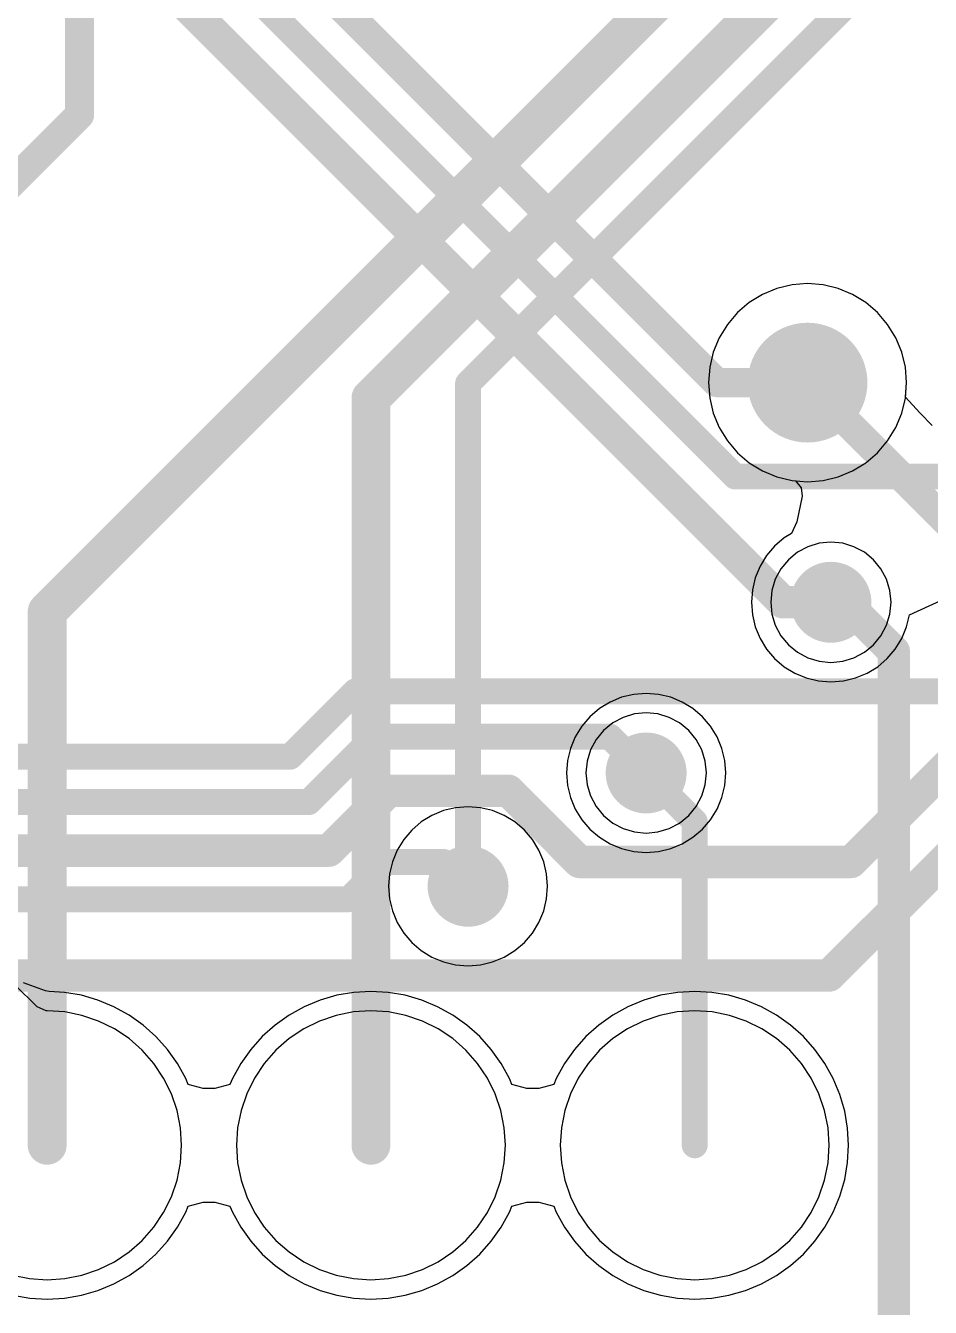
# Model space of a CAD drawing. Header units: millimetres. Extents: x 5.97 to 14.78, y 3.86 to 11.35.
# Drawn here: x 9.6184 to 9.8978, y 7.3299 to 7.7258 of the extents above; entities that cross this region are included whole.
import ezdxf

# ---------------------------------------------------------------- set-up
doc = ezdxf.new("R2010")
doc.units = ezdxf.units.MM
doc.header["$MEASUREMENT"] = 0
for name, color, linetype in [('BottomLayer', 5, 'Continuous'), ('MidLayer1', 16, 'Continuous'), ('MidLayer2', 76, 'Continuous'), ('MultiLayer', 9, 'Continuous'), ('TopLayer', 1, 'Continuous')]:
    doc.layers.add(name, color=color, linetype=linetype)

msp = doc.modelspace()

# ---------------------------------------------------------------- linework, layer by layer
at = {"layer": 'BottomLayer'}
for points, const_width in [([(9.60902, 7.79101), (9.85231, 7.54772)], 0.01), ([(9.66302, 7.78438), (9.83184, 7.61556)], 0.009), ([(9.64245, 7.78161), (9.8375, 7.58656)], 0.008), ([(9.87326, 7.4675), (10.1265, 7.72074)], 0.01), ([(9.86648, 7.43243), (10.1465, 7.71246)], 0.01), ([(9.83184, 7.61556), (9.85984, 7.61556)], 0.009), ([(9.8375, 7.58656), (9.92247, 7.58656)], 0.008), ([(9.85231, 7.54772), (9.86707, 7.54772)], 0.01), ([(9.7, 7.5), (9.72022, 7.52022)], 0.008), ([(9.72022, 7.52022), (9.90194, 7.52022)], 0.008), ([(9.7058, 7.486), (9.72602, 7.50622)], 0.008), ([(9.72602, 7.50622), (9.79878, 7.50622)], 0.008), ([(9.79878, 7.50622), (9.81, 7.495)], 0.008), ([(9.61083, 7.5), (9.7, 7.5)], 0.008), ([(9.71201, 7.471), (9.73053, 7.48952)], 0.01), ([(9.73053, 7.48952), (9.76742, 7.48952)], 0.01), ([(9.76742, 7.48952), (9.78943, 7.4675)], 0.01), ([(9.60503, 7.486), (9.7058, 7.486)], 0.008), ([(9.59882, 7.471), (9.71201, 7.471)], 0.01), ([(9.71823, 7.456), (9.72973, 7.4675)], 0.008), ([(9.72973, 7.4675), (9.7475, 7.4675)], 0.008), ([(9.7475, 7.4675), (9.755, 7.46)], 0.008), ([(9.78943, 7.4675), (9.87326, 7.4675)], 0.01), ([(9.59261, 7.456), (9.71823, 7.456)], 0.008), ([(9.58316, 7.43243), (9.86648, 7.43243)], 0.01)]:
    msp.add_lwpolyline(points, dxfattribs=dict(at, const_width=const_width))
for points, const_width in [([(9.85359, 7.61556, 1), (9.86609, 7.61556, 1)], 0.0125), ([(9.82959, 7.61556, 1), (9.83409, 7.61556, 1)], 0.0045), ([(9.82959, 7.61556, 1), (9.83409, 7.61556, 1)], 0.0045), ([(9.85759, 7.61556, 1), (9.86209, 7.61556, 1)], 0.0045), ([(9.8355, 7.58656, 1), (9.8395, 7.58656, 1)], 0.004), ([(9.8355, 7.58656, 1), (9.8395, 7.58656, 1)], 0.004), ([(9.86082, 7.54772, 1), (9.87332, 7.54772, 1)], 0.0125), ([(9.84981, 7.54772, 1), (9.85481, 7.54772, 1)], 0.005), ([(9.84981, 7.54772, 1), (9.85481, 7.54772, 1)], 0.005), ([(9.86457, 7.54772, 1), (9.86957, 7.54772, 1)], 0.005), ([(9.71822, 7.52022, 1), (9.72222, 7.52022, 1)], 0.004), ([(9.71822, 7.52022, 1), (9.72222, 7.52022, 1)], 0.004), ([(9.72402, 7.50622, 1), (9.72802, 7.50622, 1)], 0.004), ([(9.72402, 7.50622, 1), (9.72802, 7.50622, 1)], 0.004), ([(9.79678, 7.50622, 1), (9.80078, 7.50622, 1)], 0.004), ([(9.79678, 7.50622, 1), (9.80078, 7.50622, 1)], 0.004), ([(9.80375, 7.495, 1), (9.81625, 7.495, 1)], 0.0125), ([(9.698, 7.5, 1), (9.702, 7.5, 1)], 0.004), ([(9.698, 7.5, 1), (9.702, 7.5, 1)], 0.004), ([(9.808, 7.495, 1), (9.812, 7.495, 1)], 0.004), ([(9.72803, 7.48952, 1), (9.73303, 7.48952, 1)], 0.005), ([(9.72803, 7.48952, 1), (9.73303, 7.48952, 1)], 0.005), ([(9.76492, 7.48952, 1), (9.76992, 7.48952, 1)], 0.005), ([(9.76492, 7.48952, 1), (9.76992, 7.48952, 1)], 0.005), ([(9.7038, 7.486, 1), (9.7078, 7.486, 1)], 0.004), ([(9.7038, 7.486, 1), (9.7078, 7.486, 1)], 0.004), ([(9.70951, 7.471, 1), (9.71451, 7.471, 1)], 0.005), ([(9.70951, 7.471, 1), (9.71451, 7.471, 1)], 0.005), ([(9.72773, 7.4675, 1), (9.73173, 7.4675, 1)], 0.004), ([(9.72773, 7.4675, 1), (9.73173, 7.4675, 1)], 0.004), ([(9.74875, 7.46, 1), (9.76125, 7.46, 1)], 0.0125), ([(9.7455, 7.4675, 1), (9.7495, 7.4675, 1)], 0.004), ([(9.7455, 7.4675, 1), (9.7495, 7.4675, 1)], 0.004), ([(9.78693, 7.4675, 1), (9.79193, 7.4675, 1)], 0.005), ([(9.78693, 7.4675, 1), (9.79193, 7.4675, 1)], 0.005), ([(9.87076, 7.4675, 1), (9.87576, 7.4675, 1)], 0.005), ([(9.87076, 7.4675, 1), (9.87576, 7.4675, 1)], 0.005), ([(9.753, 7.46, 1), (9.757, 7.46, 1)], 0.004), ([(9.71623, 7.456, 1), (9.72023, 7.456, 1)], 0.004), ([(9.71623, 7.456, 1), (9.72023, 7.456, 1)], 0.004), ([(9.86398, 7.43243, 1), (9.86898, 7.43243, 1)], 0.005), ([(9.86398, 7.43243, 1), (9.86898, 7.43243, 1)], 0.005)]:
    msp.add_lwpolyline(points, format="xyb", close=True, dxfattribs=dict(at, const_width=const_width))
at = {"layer": 'MidLayer1'}
for p, q in [((9.85505, 7.64578), (9.85039, 7.64466)), ((9.85984, 7.64616), (9.85505, 7.64578)), ((9.86463, 7.64578), (9.85984, 7.64616)), ((9.86929, 7.64466), (9.86463, 7.64578)), ((9.84595, 7.64282), (9.84186, 7.64031)), ((9.85039, 7.64466), (9.84595, 7.64282)), ((9.87373, 7.64282), (9.86929, 7.64466)), ((9.87782, 7.64031), (9.87373, 7.64282)), ((9.83821, 7.6372), (9.83509, 7.63355)), ((9.84186, 7.64031), (9.83821, 7.6372)), ((9.88147, 7.6372), (9.87782, 7.64031)), ((9.88459, 7.63355), (9.88147, 7.6372)), ((9.83509, 7.63355), (9.83258, 7.62945)), ((9.8871, 7.62945), (9.88459, 7.63355)), ((9.83258, 7.62945), (9.83074, 7.62502)), ((9.88894, 7.62502), (9.8871, 7.62945)), ((9.83074, 7.62502), (9.82962, 7.62035)), ((9.89006, 7.62035), (9.88894, 7.62502)), ((9.82962, 7.62035), (9.82925, 7.61556)), ((9.89043, 7.61556), (9.89006, 7.62035)), ((9.82925, 7.61556), (9.82962, 7.61078)), ((9.89006, 7.61078), (9.89043, 7.61556)), ((9.82962, 7.61078), (9.83074, 7.60611)), ((9.88894, 7.60611), (9.89006, 7.61078)), ((9.83074, 7.60611), (9.83258, 7.60167)), ((9.8871, 7.60167), (9.88894, 7.60611)), ((9.83258, 7.60167), (9.83509, 7.59758)), ((9.88459, 7.59758), (9.8871, 7.60167)), ((9.83509, 7.59758), (9.83821, 7.59393)), ((9.88147, 7.59393), (9.88459, 7.59758)), ((9.83821, 7.59393), (9.84186, 7.59081)), ((9.87782, 7.59081), (9.88147, 7.59393)), ((9.84186, 7.59081), (9.84595, 7.5883)), ((9.87373, 7.5883), (9.87782, 7.59081)), ((9.84595, 7.5883), (9.85039, 7.58647)), ((9.85039, 7.58647), (9.85505, 7.58535)), ((9.85505, 7.58535), (9.85984, 7.58497)), ((9.85984, 7.58497), (9.86463, 7.58535)), ((9.86463, 7.58535), (9.86929, 7.58647)), ((9.86929, 7.58647), (9.87373, 7.5883)), ((9.86344, 7.56595), (9.85995, 7.56489)), ((9.86707, 7.56631), (9.86344, 7.56595)), ((9.8707, 7.56595), (9.86707, 7.56631)), ((9.87418, 7.56489), (9.8707, 7.56595)), ((9.85674, 7.56317), (9.85392, 7.56086)), ((9.85995, 7.56489), (9.85674, 7.56317)), ((9.8774, 7.56317), (9.87418, 7.56489)), ((9.88021, 7.56086), (9.8774, 7.56317)), ((9.85161, 7.55804), (9.84989, 7.55483)), ((9.85392, 7.56086), (9.85161, 7.55804)), ((9.88253, 7.55804), (9.88021, 7.56086)), ((9.88424, 7.55483), (9.88253, 7.55804)), ((9.84989, 7.55483), (9.84884, 7.55134)), ((9.8853, 7.55134), (9.88424, 7.55483)), ((9.84884, 7.55134), (9.84848, 7.54772)), ((9.88566, 7.54772), (9.8853, 7.55134)), ((9.84848, 7.54772), (9.84884, 7.54409)), ((9.8853, 7.54409), (9.88566, 7.54772)), ((9.84884, 7.54409), (9.84989, 7.5406)), ((9.88424, 7.5406), (9.8853, 7.54409)), ((9.84989, 7.5406), (9.85161, 7.53739)), ((9.88253, 7.53739), (9.88424, 7.5406)), ((9.85161, 7.53739), (9.85392, 7.53457)), ((9.85392, 7.53457), (9.85674, 7.53226)), ((9.8774, 7.53226), (9.88021, 7.53457)), ((9.88021, 7.53457), (9.88253, 7.53739)), ((9.85674, 7.53226), (9.85995, 7.53054)), ((9.85995, 7.53054), (9.86344, 7.52948)), ((9.8707, 7.52948), (9.87418, 7.53054)), ((9.87418, 7.53054), (9.8774, 7.53226)), ((9.86344, 7.52948), (9.86707, 7.52913)), ((9.86707, 7.52913), (9.8707, 7.52948)), ((9.79967, 7.51046), (9.79686, 7.50814)), ((9.80289, 7.51217), (9.79967, 7.51046)), ((9.80637, 7.51323), (9.80289, 7.51217)), ((9.81, 7.51359), (9.80637, 7.51323)), ((9.81363, 7.51323), (9.81, 7.51359)), ((9.81711, 7.51217), (9.81363, 7.51323)), ((9.82033, 7.51046), (9.81711, 7.51217)), ((9.82314, 7.50814), (9.82033, 7.51046)), ((9.79686, 7.50814), (9.79454, 7.50533)), ((9.82546, 7.50533), (9.82314, 7.50814)), ((9.79454, 7.50533), (9.79283, 7.50211)), ((9.82717, 7.50211), (9.82546, 7.50533)), ((9.79177, 7.49863), (9.79141, 7.495)), ((9.79283, 7.50211), (9.79177, 7.49863)), ((9.82823, 7.49863), (9.82717, 7.50211)), ((9.82859, 7.495), (9.82823, 7.49863)), ((9.79141, 7.495), (9.79177, 7.49137)), ((9.82823, 7.49137), (9.82859, 7.495)), ((9.79177, 7.49137), (9.79283, 7.48789)), ((9.82717, 7.48789), (9.82823, 7.49137)), ((9.79283, 7.48789), (9.79454, 7.48467)), ((9.82546, 7.48467), (9.82717, 7.48789)), ((9.74741, 7.48337), (9.74384, 7.4819)), ((9.75116, 7.48427), (9.74741, 7.48337)), ((9.755, 7.48458), (9.75116, 7.48427)), ((9.75884, 7.48427), (9.755, 7.48458)), ((9.76259, 7.48337), (9.75884, 7.48427)), ((9.76616, 7.4819), (9.76259, 7.48337)), ((9.79454, 7.48467), (9.79686, 7.48186)), ((9.82314, 7.48186), (9.82546, 7.48467)), ((9.74055, 7.47988), (9.73762, 7.47738)), ((9.74384, 7.4819), (9.74055, 7.47988)), ((9.76945, 7.47988), (9.76616, 7.4819)), ((9.77238, 7.47738), (9.76945, 7.47988)), ((9.79686, 7.48186), (9.79967, 7.47954)), ((9.79967, 7.47954), (9.80289, 7.47783)), ((9.81711, 7.47783), (9.82033, 7.47954)), ((9.82033, 7.47954), (9.82314, 7.48186)), ((9.73512, 7.47445), (9.7331, 7.47116)), ((9.73762, 7.47738), (9.73512, 7.47445)), ((9.77488, 7.47445), (9.77238, 7.47738)), ((9.7769, 7.47116), (9.77488, 7.47445)), ((9.80289, 7.47783), (9.80637, 7.47677)), ((9.80637, 7.47677), (9.81, 7.47641)), ((9.81, 7.47641), (9.81363, 7.47677)), ((9.81363, 7.47677), (9.81711, 7.47783)), ((9.7331, 7.47116), (9.73163, 7.46759)), ((9.77837, 7.46759), (9.7769, 7.47116)), ((9.73163, 7.46759), (9.73073, 7.46384)), ((9.77927, 7.46384), (9.77837, 7.46759)), ((9.73073, 7.46384), (9.73042, 7.46)), ((9.77958, 7.46), (9.77927, 7.46384)), ((9.73042, 7.46), (9.73073, 7.45616)), ((9.77927, 7.45616), (9.77958, 7.46)), ((9.73073, 7.45616), (9.73163, 7.45241)), ((9.77837, 7.45241), (9.77927, 7.45616)), ((9.73163, 7.45241), (9.7331, 7.44884)), ((9.7769, 7.44884), (9.77837, 7.45241)), ((9.7331, 7.44884), (9.73512, 7.44555)), ((9.77488, 7.44555), (9.7769, 7.44884)), ((9.73512, 7.44555), (9.73762, 7.44262)), ((9.77238, 7.44262), (9.77488, 7.44555)), ((9.73762, 7.44262), (9.74055, 7.44012)), ((9.74055, 7.44012), (9.74384, 7.4381)), ((9.76616, 7.4381), (9.76945, 7.44012)), ((9.76945, 7.44012), (9.77238, 7.44262)), ((9.74384, 7.4381), (9.74741, 7.43663)), ((9.74741, 7.43663), (9.75116, 7.43573)), ((9.75116, 7.43573), (9.755, 7.43542)), ((9.755, 7.43542), (9.75884, 7.43573)), ((9.75884, 7.43573), (9.76259, 7.43663)), ((9.76259, 7.43663), (9.76616, 7.4381)), ((9.62195, 7.42276), (9.61506, 7.42954)), ((9.62465, 7.4215), (9.62195, 7.42276)), ((9.625, 7.42152), (9.62465, 7.4215)), ((9.63042, 7.42117), (9.625, 7.42152)), ((9.63575, 7.42011), (9.63042, 7.42117)), ((9.64089, 7.41836), (9.63575, 7.42011)), ((9.71425, 7.42011), (9.70911, 7.41836)), ((9.71958, 7.42117), (9.71425, 7.42011)), ((9.725, 7.42152), (9.71958, 7.42117)), ((9.73042, 7.42117), (9.725, 7.42152)), ((9.73575, 7.42011), (9.73042, 7.42117)), ((9.74089, 7.41836), (9.73575, 7.42011)), ((9.81425, 7.42011), (9.80911, 7.41836)), ((9.81958, 7.42117), (9.81425, 7.42011)), ((9.825, 7.42152), (9.81958, 7.42117)), ((9.83042, 7.42117), (9.825, 7.42152)), ((9.83575, 7.42011), (9.83042, 7.42117)), ((9.84089, 7.41836), (9.83575, 7.42011)), ((9.64576, 7.41596), (9.64089, 7.41836)), ((9.65028, 7.41294), (9.64576, 7.41596)), ((9.70424, 7.41596), (9.69972, 7.41294)), ((9.70911, 7.41836), (9.70424, 7.41596)), ((9.74576, 7.41596), (9.74089, 7.41836)), ((9.75028, 7.41294), (9.74576, 7.41596)), ((9.80424, 7.41596), (9.79972, 7.41294)), ((9.80911, 7.41836), (9.80424, 7.41596)), ((9.84576, 7.41596), (9.84089, 7.41836)), ((9.85028, 7.41294), (9.84576, 7.41596)), ((9.65436, 7.40936), (9.65028, 7.41294)), ((9.69972, 7.41294), (9.69564, 7.40936)), ((9.75436, 7.40936), (9.75028, 7.41294)), ((9.79972, 7.41294), (9.79564, 7.40936)), ((9.85436, 7.40936), (9.85028, 7.41294)), ((9.65794, 7.40528), (9.65436, 7.40936)), ((9.69564, 7.40936), (9.69206, 7.40528)), ((9.75794, 7.40528), (9.75436, 7.40936)), ((9.79564, 7.40936), (9.79206, 7.40528)), ((9.85794, 7.40528), (9.85436, 7.40936)), ((9.66096, 7.40076), (9.65794, 7.40528)), ((9.69206, 7.40528), (9.68904, 7.40076)), ((9.76096, 7.40076), (9.75794, 7.40528)), ((9.79206, 7.40528), (9.78904, 7.40076)), ((9.86096, 7.40076), (9.85794, 7.40528)), ((9.66336, 7.39589), (9.66096, 7.40076)), ((9.68904, 7.40076), (9.68664, 7.39589)), ((9.76336, 7.39589), (9.76096, 7.40076)), ((9.78904, 7.40076), (9.78664, 7.39589)), ((9.86336, 7.39589), (9.86096, 7.40076)), ((9.66511, 7.39075), (9.66336, 7.39589)), ((9.68664, 7.39589), (9.68489, 7.39075)), ((9.76511, 7.39075), (9.76336, 7.39589)), ((9.78664, 7.39589), (9.78489, 7.39075)), ((9.86511, 7.39075), (9.86336, 7.39589)), ((9.66617, 7.38542), (9.66511, 7.39075)), ((9.68489, 7.39075), (9.68383, 7.38542)), ((9.76617, 7.38542), (9.76511, 7.39075)), ((9.78489, 7.39075), (9.78383, 7.38542)), ((9.86617, 7.38542), (9.86511, 7.39075)), ((9.66652, 7.38), (9.66617, 7.38542)), ((9.68383, 7.38542), (9.68348, 7.38)), ((9.76652, 7.38), (9.76617, 7.38542)), ((9.78383, 7.38542), (9.78348, 7.38)), ((9.86652, 7.38), (9.86617, 7.38542)), ((9.66617, 7.37458), (9.66652, 7.38)), ((9.68348, 7.38), (9.68383, 7.37458)), ((9.76617, 7.37458), (9.76652, 7.38)), ((9.78348, 7.38), (9.78383, 7.37458)), ((9.86617, 7.37458), (9.86652, 7.38)), ((9.66511, 7.36925), (9.66617, 7.37458)), ((9.68383, 7.37458), (9.68489, 7.36925)), ((9.76511, 7.36925), (9.76617, 7.37458)), ((9.78383, 7.37458), (9.78489, 7.36925)), ((9.86511, 7.36925), (9.86617, 7.37458)), ((9.66336, 7.36411), (9.66511, 7.36925)), ((9.68489, 7.36925), (9.68664, 7.36411)), ((9.76336, 7.36411), (9.76511, 7.36925)), ((9.78489, 7.36925), (9.78664, 7.36411)), ((9.86336, 7.36411), (9.86511, 7.36925)), ((9.66096, 7.35924), (9.66336, 7.36411)), ((9.68664, 7.36411), (9.68904, 7.35924)), ((9.76096, 7.35924), (9.76336, 7.36411)), ((9.78664, 7.36411), (9.78904, 7.35924)), ((9.86096, 7.35924), (9.86336, 7.36411)), ((9.65794, 7.35472), (9.66096, 7.35924)), ((9.68904, 7.35924), (9.69206, 7.35472)), ((9.75794, 7.35472), (9.76096, 7.35924)), ((9.78904, 7.35924), (9.79206, 7.35472)), ((9.85794, 7.35472), (9.86096, 7.35924)), ((9.65436, 7.35064), (9.65794, 7.35472)), ((9.69206, 7.35472), (9.69564, 7.35064)), ((9.75436, 7.35064), (9.75794, 7.35472)), ((9.79206, 7.35472), (9.79564, 7.35064)), ((9.85436, 7.35064), (9.85794, 7.35472)), ((9.65028, 7.34706), (9.65436, 7.35064)), ((9.69564, 7.35064), (9.69972, 7.34706)), ((9.75028, 7.34706), (9.75436, 7.35064)), ((9.79564, 7.35064), (9.79972, 7.34706)), ((9.85028, 7.34706), (9.85436, 7.35064)), ((9.64089, 7.34164), (9.64576, 7.34404)), ((9.64576, 7.34404), (9.65028, 7.34706)), ((9.69972, 7.34706), (9.70424, 7.34404)), ((9.70424, 7.34404), (9.70911, 7.34164)), ((9.74089, 7.34164), (9.74576, 7.34404)), ((9.74576, 7.34404), (9.75028, 7.34706)), ((9.79972, 7.34706), (9.80424, 7.34404)), ((9.80424, 7.34404), (9.80911, 7.34164)), ((9.84089, 7.34164), (9.84576, 7.34404)), ((9.84576, 7.34404), (9.85028, 7.34706)), ((9.61425, 7.33989), (9.61958, 7.33883)), ((9.63042, 7.33883), (9.63575, 7.33989)), ((9.63575, 7.33989), (9.64089, 7.34164)), ((9.70911, 7.34164), (9.71425, 7.33989)), ((9.71425, 7.33989), (9.71958, 7.33883)), ((9.73042, 7.33883), (9.73575, 7.33989)), ((9.73575, 7.33989), (9.74089, 7.34164)), ((9.80911, 7.34164), (9.81425, 7.33989)), ((9.81425, 7.33989), (9.81958, 7.33883)), ((9.83042, 7.33883), (9.83575, 7.33989)), ((9.83575, 7.33989), (9.84089, 7.34164)), ((9.61958, 7.33883), (9.625, 7.33848)), ((9.625, 7.33848), (9.63042, 7.33883)), ((9.71958, 7.33883), (9.725, 7.33848)), ((9.725, 7.33848), (9.73042, 7.33883)), ((9.81958, 7.33883), (9.825, 7.33848)), ((9.825, 7.33848), (9.83042, 7.33883))]:
    msp.add_line(p, q, dxfattribs=at)
for points, const_width in [([(9.85059, 7.61556, 1), (9.86909, 7.61556, 1)], 0.0185), ([(9.86082, 7.54772, 1), (9.87332, 7.54772, 1)], 0.0125), ([(9.80375, 7.495, 1), (9.81625, 7.495, 1)], 0.0125), ([(9.74875, 7.46, 1), (9.76125, 7.46, 1)], 0.0125)]:
    msp.add_lwpolyline(points, format="xyb", close=True, dxfattribs=dict(at, const_width=const_width))
at = {"layer": 'MidLayer2'}
for p, q in [((9.85505, 7.64578), (9.85039, 7.64466)), ((9.85984, 7.64616), (9.85505, 7.64578)), ((9.86463, 7.64578), (9.85984, 7.64616)), ((9.86929, 7.64466), (9.86463, 7.64578)), ((9.84595, 7.64282), (9.84186, 7.64031)), ((9.85039, 7.64466), (9.84595, 7.64282)), ((9.87373, 7.64282), (9.86929, 7.64466)), ((9.87782, 7.64031), (9.87373, 7.64282)), ((9.83821, 7.6372), (9.83509, 7.63355)), ((9.84186, 7.64031), (9.83821, 7.6372)), ((9.88147, 7.6372), (9.87782, 7.64031)), ((9.88459, 7.63355), (9.88147, 7.6372)), ((9.83509, 7.63355), (9.83258, 7.62945)), ((9.8871, 7.62945), (9.88459, 7.63355)), ((9.83258, 7.62945), (9.83074, 7.62502)), ((9.88894, 7.62502), (9.8871, 7.62945)), ((9.83074, 7.62502), (9.82962, 7.62035)), ((9.89006, 7.62035), (9.88894, 7.62502)), ((9.82962, 7.62035), (9.82925, 7.61556)), ((9.89043, 7.61556), (9.89006, 7.62035)), ((9.82925, 7.61556), (9.82962, 7.61078)), ((9.89008, 7.61104), (9.89043, 7.61556)), ((9.82962, 7.61078), (9.83074, 7.60611)), ((9.89449, 7.60624), (9.89008, 7.61104)), ((9.83074, 7.60611), (9.83258, 7.60167)), ((9.89836, 7.60228), (9.89449, 7.60624)), ((9.83258, 7.60167), (9.83509, 7.59758)), ((9.83509, 7.59758), (9.83821, 7.59393)), ((9.83821, 7.59393), (9.84186, 7.59081)), ((9.84186, 7.59081), (9.84595, 7.5883)), ((9.84595, 7.5883), (9.85039, 7.58647)), ((9.85039, 7.58647), (9.85505, 7.58535)), ((9.85505, 7.58535), (9.85608, 7.58526)), ((9.85608, 7.58526), (9.85787, 7.58305)), ((9.85787, 7.58305), (9.85822, 7.58048)), ((9.85822, 7.58048), (9.85654, 7.57258)), ((9.85654, 7.57258), (9.85485, 7.56896)), ((9.85262, 7.5676), (9.84969, 7.56509)), ((9.85485, 7.56896), (9.85262, 7.5676)), ((9.84719, 7.56216), (9.84517, 7.55887)), ((9.84969, 7.56509), (9.84719, 7.56216)), ((9.84517, 7.55887), (9.8437, 7.55531)), ((9.8437, 7.55531), (9.8428, 7.55156)), ((9.8428, 7.55156), (9.84249, 7.54772)), ((9.84249, 7.54772), (9.8428, 7.54387)), ((9.89134, 7.54387), (9.90103, 7.54827)), ((9.8428, 7.54387), (9.8437, 7.54012)), ((9.89044, 7.54012), (9.89134, 7.54387)), ((9.8437, 7.54012), (9.84517, 7.53656)), ((9.88897, 7.53656), (9.89044, 7.54012)), ((9.84517, 7.53656), (9.84719, 7.53327)), ((9.88695, 7.53327), (9.88897, 7.53656)), ((9.84719, 7.53327), (9.84969, 7.53034)), ((9.84969, 7.53034), (9.85262, 7.52783)), ((9.88151, 7.52783), (9.88445, 7.53034)), ((9.88445, 7.53034), (9.88695, 7.53327)), ((9.85262, 7.52783), (9.85591, 7.52582)), ((9.87823, 7.52582), (9.88151, 7.52783)), ((9.85591, 7.52582), (9.85947, 7.52434)), ((9.85947, 7.52434), (9.86322, 7.52344)), ((9.86322, 7.52344), (9.86707, 7.52314)), ((9.86707, 7.52314), (9.87091, 7.52344)), ((9.87091, 7.52344), (9.87466, 7.52434)), ((9.87466, 7.52434), (9.87823, 7.52582)), ((9.80241, 7.51837), (9.79884, 7.5169)), ((9.80616, 7.51927), (9.80241, 7.51837)), ((9.81, 7.51958), (9.80616, 7.51927)), ((9.81384, 7.51927), (9.81, 7.51958)), ((9.81759, 7.51837), (9.81384, 7.51927)), ((9.82116, 7.5169), (9.81759, 7.51837)), ((9.79555, 7.51488), (9.79262, 7.51238)), ((9.79884, 7.5169), (9.79555, 7.51488)), ((9.82445, 7.51488), (9.82116, 7.5169)), ((9.82738, 7.51238), (9.82445, 7.51488)), ((9.79262, 7.51238), (9.79012, 7.50945)), ((9.82988, 7.50945), (9.82738, 7.51238)), ((9.7881, 7.50616), (9.78663, 7.50259)), ((9.79012, 7.50945), (9.7881, 7.50616)), ((9.8319, 7.50616), (9.82988, 7.50945)), ((9.83337, 7.50259), (9.8319, 7.50616)), ((9.78663, 7.50259), (9.78573, 7.49884)), ((9.83427, 7.49884), (9.83337, 7.50259)), ((9.78573, 7.49884), (9.78542, 7.495)), ((9.83458, 7.495), (9.83427, 7.49884)), ((9.78542, 7.495), (9.78573, 7.49116)), ((9.83427, 7.49116), (9.83458, 7.495)), ((9.78573, 7.49116), (9.78663, 7.48741)), ((9.83337, 7.48741), (9.83427, 7.49116)), ((9.78663, 7.48741), (9.7881, 7.48384)), ((9.8319, 7.48384), (9.83337, 7.48741)), ((9.74741, 7.48337), (9.74384, 7.4819)), ((9.75116, 7.48427), (9.74741, 7.48337)), ((9.755, 7.48458), (9.75116, 7.48427)), ((9.75884, 7.48427), (9.755, 7.48458)), ((9.76259, 7.48337), (9.75884, 7.48427)), ((9.76616, 7.4819), (9.76259, 7.48337)), ((9.7881, 7.48384), (9.79012, 7.48055)), ((9.82988, 7.48055), (9.8319, 7.48384)), ((9.74055, 7.47988), (9.73762, 7.47738)), ((9.74384, 7.4819), (9.74055, 7.47988)), ((9.76945, 7.47988), (9.76616, 7.4819)), ((9.77238, 7.47738), (9.76945, 7.47988)), ((9.79012, 7.48055), (9.79262, 7.47762)), ((9.82738, 7.47762), (9.82988, 7.48055)), ((9.73512, 7.47445), (9.7331, 7.47116)), ((9.73762, 7.47738), (9.73512, 7.47445)), ((9.77488, 7.47445), (9.77238, 7.47738)), ((9.7769, 7.47116), (9.77488, 7.47445)), ((9.79262, 7.47762), (9.79555, 7.47512)), ((9.79555, 7.47512), (9.79884, 7.4731)), ((9.82116, 7.4731), (9.82445, 7.47512)), ((9.82445, 7.47512), (9.82738, 7.47762)), ((9.7331, 7.47116), (9.73163, 7.46759)), ((9.77837, 7.46759), (9.7769, 7.47116)), ((9.79884, 7.4731), (9.80241, 7.47163)), ((9.80241, 7.47163), (9.80616, 7.47073)), ((9.80616, 7.47073), (9.81, 7.47042)), ((9.81, 7.47042), (9.81384, 7.47073)), ((9.81384, 7.47073), (9.81759, 7.47163)), ((9.81759, 7.47163), (9.82116, 7.4731)), ((9.73163, 7.46759), (9.73073, 7.46384)), ((9.77927, 7.46384), (9.77837, 7.46759)), ((9.73073, 7.46384), (9.73042, 7.46)), ((9.77958, 7.46), (9.77927, 7.46384)), ((9.73042, 7.46), (9.73073, 7.45616)), ((9.77927, 7.45616), (9.77958, 7.46)), ((9.73073, 7.45616), (9.73163, 7.45241)), ((9.77837, 7.45241), (9.77927, 7.45616)), ((9.73163, 7.45241), (9.7331, 7.44884)), ((9.7769, 7.44884), (9.77837, 7.45241)), ((9.7331, 7.44884), (9.73512, 7.44555)), ((9.77488, 7.44555), (9.7769, 7.44884)), ((9.73512, 7.44555), (9.73762, 7.44262)), ((9.77238, 7.44262), (9.77488, 7.44555)), ((9.73762, 7.44262), (9.74055, 7.44012)), ((9.74055, 7.44012), (9.74384, 7.4381)), ((9.76616, 7.4381), (9.76945, 7.44012)), ((9.76945, 7.44012), (9.77238, 7.44262)), ((9.74384, 7.4381), (9.74741, 7.43663)), ((9.74741, 7.43663), (9.75116, 7.43573)), ((9.75116, 7.43573), (9.755, 7.43542)), ((9.755, 7.43542), (9.75884, 7.43573)), ((9.75884, 7.43573), (9.76259, 7.43663)), ((9.76259, 7.43663), (9.76616, 7.4381)), ((9.62448, 7.4277), (9.61771, 7.43021)), ((9.62565, 7.42747), (9.62448, 7.4277)), ((9.63032, 7.42721), (9.62565, 7.42747)), ((9.63557, 7.42632), (9.63032, 7.42721)), ((9.71968, 7.42721), (9.71443, 7.42632)), ((9.725, 7.42751), (9.71968, 7.42721)), ((9.73032, 7.42721), (9.725, 7.42751)), ((9.73557, 7.42632), (9.73032, 7.42721)), ((9.81968, 7.42721), (9.81443, 7.42632)), ((9.825, 7.42751), (9.81968, 7.42721)), ((9.83032, 7.42721), (9.825, 7.42751)), ((9.83557, 7.42632), (9.83032, 7.42721)), ((9.64069, 7.42484), (9.63557, 7.42632)), ((9.64561, 7.4228), (9.64069, 7.42484)), ((9.70931, 7.42484), (9.70439, 7.4228)), ((9.71443, 7.42632), (9.70931, 7.42484)), ((9.74069, 7.42484), (9.73557, 7.42632)), ((9.74561, 7.4228), (9.74069, 7.42484)), ((9.80931, 7.42484), (9.80439, 7.4228)), ((9.81443, 7.42632), (9.80931, 7.42484)), ((9.84069, 7.42484), (9.83557, 7.42632)), ((9.84561, 7.4228), (9.84069, 7.42484)), ((9.65028, 7.42023), (9.64561, 7.4228)), ((9.65462, 7.41714), (9.65028, 7.42023)), ((9.69972, 7.42023), (9.69538, 7.41714)), ((9.70439, 7.4228), (9.69972, 7.42023)), ((9.75028, 7.42023), (9.74561, 7.4228)), ((9.75462, 7.41714), (9.75028, 7.42023)), ((9.79972, 7.42023), (9.79538, 7.41714)), ((9.80439, 7.4228), (9.79972, 7.42023)), ((9.85028, 7.42023), (9.84561, 7.4228)), ((9.85462, 7.41714), (9.85028, 7.42023)), ((9.65859, 7.41359), (9.65462, 7.41714)), ((9.69538, 7.41714), (9.69141, 7.41359)), ((9.75859, 7.41359), (9.75462, 7.41714)), ((9.79538, 7.41714), (9.79141, 7.41359)), ((9.85859, 7.41359), (9.85462, 7.41714)), ((9.66214, 7.40962), (9.65859, 7.41359)), ((9.69141, 7.41359), (9.68786, 7.40962)), ((9.76214, 7.40962), (9.75859, 7.41359)), ((9.79141, 7.41359), (9.78786, 7.40962)), ((9.86214, 7.40962), (9.85859, 7.41359)), ((9.66523, 7.40528), (9.66214, 7.40962)), ((9.68786, 7.40962), (9.68477, 7.40528)), ((9.76523, 7.40528), (9.76214, 7.40962)), ((9.78786, 7.40962), (9.78477, 7.40528)), ((9.86523, 7.40528), (9.86214, 7.40962)), ((9.6678, 7.40061), (9.66523, 7.40528)), ((9.68477, 7.40528), (9.6822, 7.40061)), ((9.7678, 7.40061), (9.76523, 7.40528)), ((9.78477, 7.40528), (9.7822, 7.40061)), ((9.8678, 7.40061), (9.86523, 7.40528)), ((9.66856, 7.39878), (9.6678, 7.40061)), ((9.6822, 7.40061), (9.68144, 7.39878)), ((9.76856, 7.39878), (9.7678, 7.40061)), ((9.7822, 7.40061), (9.78144, 7.39878)), ((9.86984, 7.39569), (9.8678, 7.40061)), ((9.67319, 7.39755), (9.66856, 7.39878)), ((9.67681, 7.39755), (9.67319, 7.39755)), ((9.68144, 7.39878), (9.67681, 7.39755)), ((9.77319, 7.39755), (9.76856, 7.39878)), ((9.77681, 7.39755), (9.77319, 7.39755)), ((9.78144, 7.39878), (9.77681, 7.39755)), ((9.87132, 7.39057), (9.86984, 7.39569)), ((9.87221, 7.38532), (9.87132, 7.39057)), ((9.87251, 7.38), (9.87221, 7.38532)), ((9.87221, 7.37468), (9.87251, 7.38)), ((9.87132, 7.36943), (9.87221, 7.37468)), ((9.86984, 7.36431), (9.87132, 7.36943)), ((9.8678, 7.35939), (9.86984, 7.36431)), ((9.6678, 7.35939), (9.66856, 7.36122)), ((9.66856, 7.36122), (9.67319, 7.36245)), ((9.67319, 7.36245), (9.67681, 7.36245)), ((9.67681, 7.36245), (9.68144, 7.36122)), ((9.68144, 7.36122), (9.6822, 7.35939)), ((9.7678, 7.35939), (9.76856, 7.36122)), ((9.76856, 7.36122), (9.77319, 7.36245)), ((9.77319, 7.36245), (9.77681, 7.36245)), ((9.77681, 7.36245), (9.78144, 7.36122)), ((9.78144, 7.36122), (9.7822, 7.35939)), ((9.66523, 7.35472), (9.6678, 7.35939)), ((9.6822, 7.35939), (9.68477, 7.35472)), ((9.76523, 7.35472), (9.7678, 7.35939)), ((9.7822, 7.35939), (9.78477, 7.35472)), ((9.86523, 7.35472), (9.8678, 7.35939)), ((9.66214, 7.35038), (9.66523, 7.35472)), ((9.68477, 7.35472), (9.68786, 7.35038)), ((9.76214, 7.35038), (9.76523, 7.35472)), ((9.78477, 7.35472), (9.78786, 7.35038)), ((9.86214, 7.35038), (9.86523, 7.35472)), ((9.65859, 7.34641), (9.66214, 7.35038)), ((9.68786, 7.35038), (9.69141, 7.34641)), ((9.75859, 7.34641), (9.76214, 7.35038)), ((9.78786, 7.35038), (9.79141, 7.34641)), ((9.85859, 7.34641), (9.86214, 7.35038)), ((9.65462, 7.34286), (9.65859, 7.34641)), ((9.69141, 7.34641), (9.69538, 7.34286)), ((9.75462, 7.34286), (9.75859, 7.34641)), ((9.79141, 7.34641), (9.79538, 7.34286)), ((9.85462, 7.34286), (9.85859, 7.34641)), ((9.65028, 7.33977), (9.65462, 7.34286)), ((9.69538, 7.34286), (9.69972, 7.33977)), ((9.75028, 7.33977), (9.75462, 7.34286)), ((9.79538, 7.34286), (9.79972, 7.33977)), ((9.85028, 7.33977), (9.85462, 7.34286)), ((9.64069, 7.33516), (9.64561, 7.3372)), ((9.64561, 7.3372), (9.65028, 7.33977)), ((9.69972, 7.33977), (9.70439, 7.3372)), ((9.70439, 7.3372), (9.70931, 7.33516)), ((9.74069, 7.33516), (9.74561, 7.3372)), ((9.74561, 7.3372), (9.75028, 7.33977)), ((9.79972, 7.33977), (9.80439, 7.3372)), ((9.80439, 7.3372), (9.80931, 7.33516)), ((9.84069, 7.33516), (9.84561, 7.3372)), ((9.84561, 7.3372), (9.85028, 7.33977)), ((9.61443, 7.33368), (9.61968, 7.33279)), ((9.61968, 7.33279), (9.625, 7.33249)), ((9.625, 7.33249), (9.63032, 7.33279)), ((9.63032, 7.33279), (9.63557, 7.33368)), ((9.63557, 7.33368), (9.64069, 7.33516)), ((9.70931, 7.33516), (9.71443, 7.33368)), ((9.71443, 7.33368), (9.71968, 7.33279)), ((9.71968, 7.33279), (9.725, 7.33249)), ((9.725, 7.33249), (9.73032, 7.33279)), ((9.73032, 7.33279), (9.73557, 7.33368)), ((9.73557, 7.33368), (9.74069, 7.33516)), ((9.80931, 7.33516), (9.81443, 7.33368)), ((9.81443, 7.33368), (9.81968, 7.33279)), ((9.81968, 7.33279), (9.825, 7.33249)), ((9.825, 7.33249), (9.83032, 7.33279)), ((9.83032, 7.33279), (9.83557, 7.33368)), ((9.83557, 7.33368), (9.84069, 7.33516))]:
    msp.add_line(p, q, dxfattribs=at)
for points, const_width in [([(9.85059, 7.61556, 1), (9.86909, 7.61556, 1)], 0.0185), ([(9.85759, 7.61556, 1), (9.86209, 7.61556, 1)], 0.0045), ([(9.86082, 7.54772, 1), (9.87332, 7.54772, 1)], 0.0125), ([(9.80375, 7.495, 1), (9.81625, 7.495, 1)], 0.0125), ([(9.74875, 7.46, 1), (9.76125, 7.46, 1)], 0.0125)]:
    msp.add_lwpolyline(points, format="xyb", close=True, dxfattribs=dict(at, const_width=const_width))
at = {"layer": 'MidLayer2', "const_width": 0.009}
msp.add_lwpolyline([(9.85984, 7.61556), (10.09012, 7.38528)], dxfattribs=at)
at = {"layer": 'MultiLayer'}
for points, const_width in [([(9.85059, 7.61556, 1), (9.86909, 7.61556, 1)], 0.0185), ([(9.86082, 7.54772, 1), (9.87332, 7.54772, 1)], 0.0125), ([(9.80375, 7.495, 1), (9.81625, 7.495, 1)], 0.0125), ([(9.74875, 7.46, 1), (9.76125, 7.46, 1)], 0.0125)]:
    msp.add_lwpolyline(points, format="xyb", close=True, dxfattribs=dict(at, const_width=const_width))
at = {"layer": 'TopLayer'}
for points, const_width in [([(9.635, 7.69824), (9.635, 7.89161)], 0.009), ([(9.755, 7.6153), (9.9647, 7.825)], 0.008), ([(9.625, 7.54484), (9.8285, 7.74834)], 0.012), ([(9.725, 7.61075), (9.8485, 7.73425)], 0.012), ([(9.47493, 7.53817), (9.635, 7.69824)], 0.009), ([(9.755, 7.46), (9.755, 7.6153)], 0.008), ([(9.725, 7.38), (9.725, 7.61075)], 0.012), ([(9.625, 7.38), (9.625, 7.54484)], 0.012), ([(9.86707, 7.54772), (9.8713, 7.54772)], 0.01), ([(9.8713, 7.54772), (9.8865, 7.53252)], 0.01), ([(9.8865, 7.09086), (9.8865, 7.53252)], 0.01), ([(9.81, 7.495), (9.825, 7.48)], 0.008), ([(9.825, 7.38), (9.825, 7.48)], 0.008)]:
    msp.add_lwpolyline(points, dxfattribs=dict(at, const_width=const_width))
for points, const_width in [([(9.63275, 7.69824, 1), (9.63725, 7.69824, 1)], 0.0045), ([(9.63275, 7.69824, 1), (9.63725, 7.69824, 1)], 0.0045), ([(9.85359, 7.61556, 1), (9.86609, 7.61556, 1)], 0.0125), ([(9.753, 7.6153, 1), (9.757, 7.6153, 1)], 0.004), ([(9.753, 7.6153, 1), (9.757, 7.6153, 1)], 0.004), ([(9.722, 7.61075, 1), (9.728, 7.61075, 1)], 0.006), ([(9.722, 7.61075, 1), (9.728, 7.61075, 1)], 0.006), ([(9.86082, 7.54772, 1), (9.87332, 7.54772, 1)], 0.0125), ([(9.622, 7.54484, 1), (9.628, 7.54484, 1)], 0.006), ([(9.622, 7.54484, 1), (9.628, 7.54484, 1)], 0.006), ([(9.86457, 7.54772, 1), (9.86957, 7.54772, 1)], 0.005), ([(9.8688, 7.54772, 1), (9.8738, 7.54772, 1)], 0.005), ([(9.8688, 7.54772, 1), (9.8738, 7.54772, 1)], 0.005), ([(9.884, 7.53252, 1), (9.889, 7.53252, 1)], 0.005), ([(9.884, 7.53252, 1), (9.889, 7.53252, 1)], 0.005), ([(9.80375, 7.495, 1), (9.81625, 7.495, 1)], 0.0125), ([(9.808, 7.495, 1), (9.812, 7.495, 1)], 0.004), ([(9.823, 7.48, 1), (9.827, 7.48, 1)], 0.004), ([(9.823, 7.48, 1), (9.827, 7.48, 1)], 0.004), ([(9.74875, 7.46, 1), (9.76125, 7.46, 1)], 0.0125), ([(9.753, 7.46, 1), (9.757, 7.46, 1)], 0.004), ([(9.622, 7.38, 1), (9.628, 7.38, 1)], 0.006), ([(9.722, 7.38, 1), (9.728, 7.38, 1)], 0.006), ([(9.823, 7.38, 1), (9.827, 7.38, 1)], 0.004)]:
    msp.add_lwpolyline(points, format="xyb", close=True, dxfattribs=dict(at, const_width=const_width))

doc.saveas('drawing.dxf')
